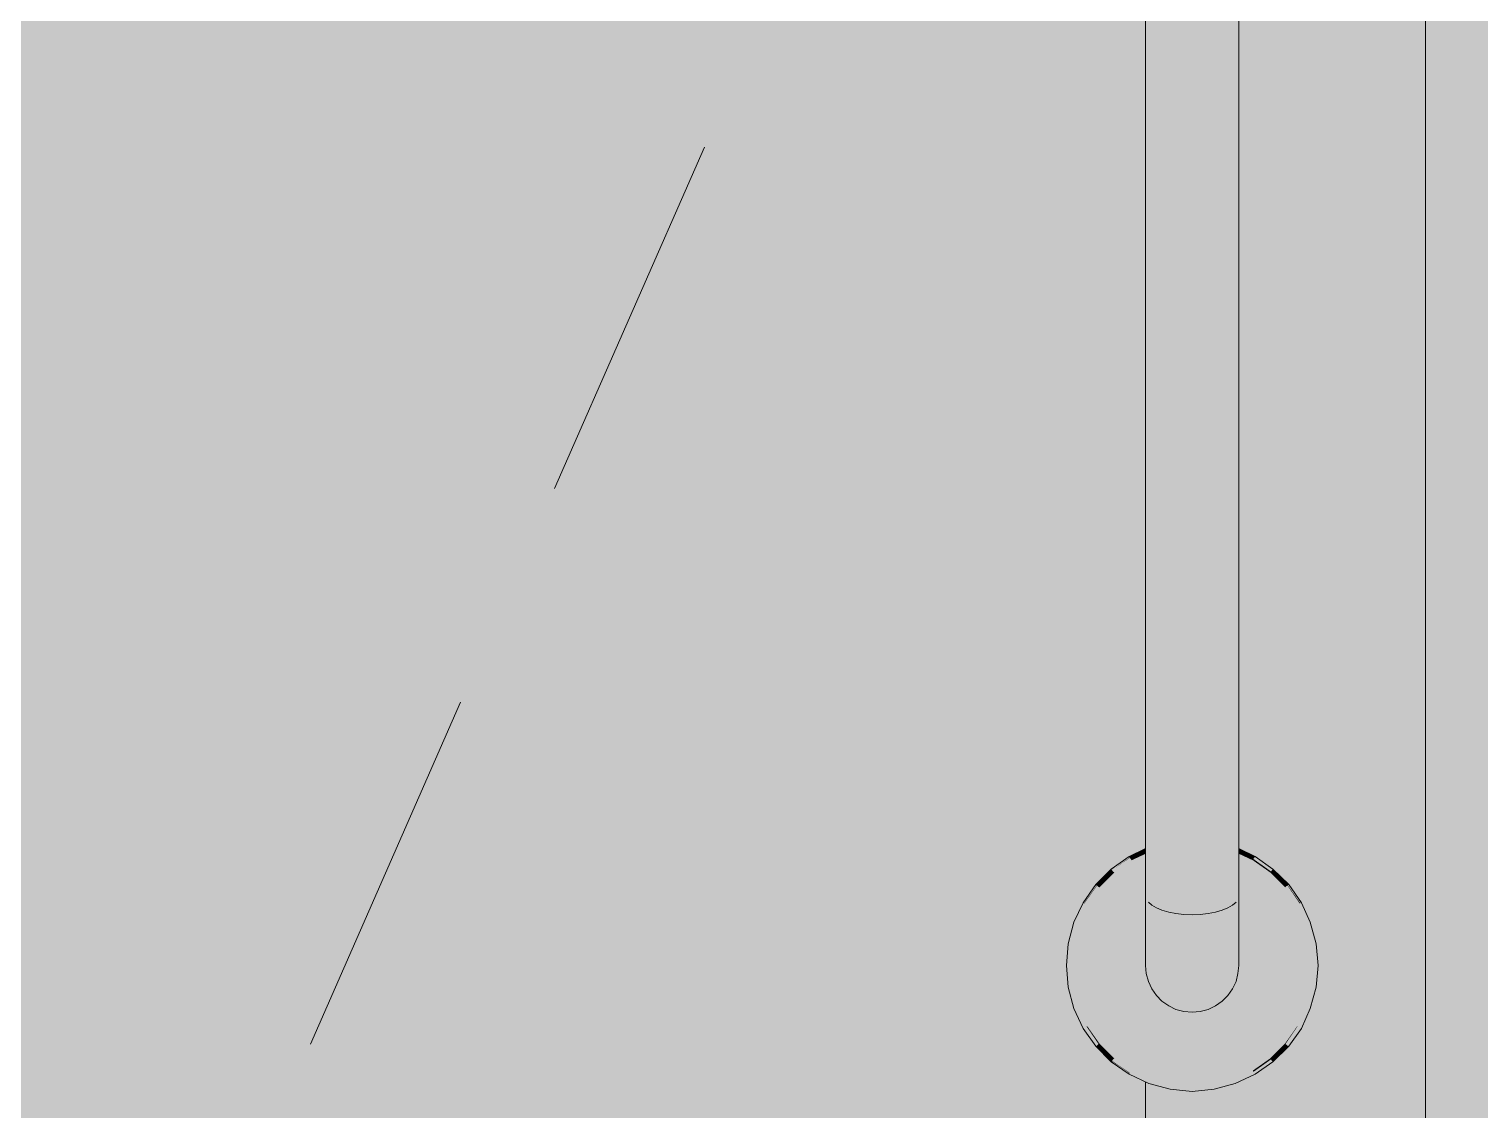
# Model space of a CAD drawing. Header units: millimetres. Extents: x 1499747 to 4230374, y -28481 to 441852.
# Drawn here: x 4066092.5 to 4066403.5, y 364647.4 to 364879.2 of the extents above; entities that cross this region are included whole.
import ezdxf

# ---------------------------------------------------------------- set-up
doc = ezdxf.new("R2010")
doc.units = ezdxf.units.MM
doc.header["$MEASUREMENT"] = 0
doc.layers.add('Чертеж и Рисунок', color=7, linetype='Continuous')

msp = doc.modelspace()

# ---------------------------------------------------------------- hatches: boundary and pattern name
at = {"layer": 'Чертеж и Рисунок', "linetype": 'Continuous', "lineweight": 0, "true_color": 0x2e2e2e}
for points in [[(4066331.99183, 366523.36038), (4066331.99183, 365003.45805), (4066332.69183, 365003.75806), (4066337.29184, 365004.95806), (4066341.99185, 365005.35806), (4066346.69185, 365004.95806), (4066351.19186, 365003.75806), (4066355.49187, 365001.75805), (4066359.29187, 364999.05805), (4066362.69188, 364995.75804), (4066365.39188, 364991.85804), (4066367.29188, 364987.65803), (4066368.59189, 364983.05802), (4066368.99189, 364978.35802), (4066368.59189, 364973.75801), (4066367.29188, 364969.158), (4066365.39188, 364964.858), (4066362.69188, 364961.05799), (4066359.29187, 364957.75798), (4066355.49187, 364955.05798), (4066351.99186, 364953.35798), (4066351.99186, 364703.4576), (4066355.49187, 364701.75759), (4066359.29187, 364699.05759), (4066362.69188, 364695.75758), (4066365.39188, 364691.85758), (4066367.29188, 364687.65757), (4066368.59189, 364683.05757), (4066368.99189, 364678.35756), (4066368.59189, 364673.75755), (4066367.29188, 364669.15754), (4066365.39188, 364664.85754), (4066362.69188, 364661.05753), (4066359.29187, 364657.75753), (4066355.49187, 364655.05752), (4066351.19186, 364653.05752), (4066346.69185, 364651.85752), (4066341.99185, 364651.35752), (4066337.29184, 364651.85752), (4066332.69183, 364653.05752), (4066331.99183, 364653.35752), (4066331.99183, 363888.35635), (4066391.99192, 363828.35626), (4066391.99192, 366583.36047)], [(4066391.99192, 366583.36047), (4066391.99192, 363828.35626), (4066451.99201, 363888.35635), (4066451.99201, 364653.35752), (4066451.19201, 364653.05752), (4066446.69201, 364651.85752), (4066441.992, 364651.35752), (4066437.29199, 364651.85752), (4066432.69198, 364653.05752), (4066428.49198, 364655.05752), (4066424.59197, 364657.75753), (4066421.29197, 364661.05753), (4066418.59196, 364664.85754), (4066416.59196, 364669.15754), (4066415.39196, 364673.75755), (4066414.99196, 364678.35756), (4066415.39196, 364683.05757), (4066416.59196, 364687.65757), (4066418.59196, 364691.85758), (4066421.29197, 364695.75758), (4066424.59197, 364699.05759), (4066428.49198, 364701.75759), (4066431.99198, 364703.4576), (4066431.99198, 364953.35798), (4066428.49198, 364955.05798), (4066424.59197, 364957.75798), (4066421.29197, 364961.05799), (4066418.59196, 364964.858), (4066416.59196, 364969.158), (4066415.39196, 364973.75801), (4066414.99196, 364978.35802), (4066415.39196, 364983.05802), (4066416.59196, 364987.65803), (4066418.59196, 364991.85804), (4066421.29197, 364995.75804), (4066424.59197, 364999.05805), (4066428.49198, 365001.75805), (4066432.69198, 365003.75806), (4066437.29199, 365004.95806), (4066441.992, 365005.35806), (4066446.69201, 365004.95806), (4066451.19201, 365003.75806), (4066451.99201, 365003.45805), (4066451.99201, 366523.36038)], [(4066336.99184, 364689.85758), (4066338.49184, 364689.45758), (4066338.49184, 364967.258), (4066336.99184, 364966.958)], [(4066340.19184, 364689.35757), (4066340.19184, 364967.458), (4066338.49184, 364967.258), (4066338.49184, 364689.45758)], [(4066341.99185, 364689.25757), (4066341.99185, 364967.558), (4066340.19184, 364967.458), (4066340.19184, 364689.35757)], [(4066343.69185, 364689.35757), (4066343.69185, 364967.458), (4066341.99185, 364967.558), (4066341.99185, 364689.25757)], [(4066345.39185, 364689.45758), (4066345.39185, 364967.258), (4066343.69185, 364967.458), (4066343.69185, 364689.35757)], [(4066346.99185, 364689.85758), (4066346.99185, 364966.958), (4066345.39185, 364967.258), (4066345.39185, 364689.45758)], [(4066332.09183, 364692.65758), (4066332.09183, 364964.15799), (4066331.99183, 364963.35799), (4066331.99183, 364693.35758)], [(4066332.59183, 364691.95758), (4066332.59183, 364964.858), (4066332.09183, 364964.15799), (4066332.09183, 364692.65758)], [(4066333.29183, 364691.35758), (4066333.29183, 364965.458), (4066332.59183, 364964.858), (4066332.59183, 364691.95758)], [(4066334.29183, 364690.75758), (4066334.29183, 364966.058), (4066333.29183, 364965.458), (4066333.29183, 364691.35758)], [(4066335.49184, 364690.25758), (4066335.49184, 364966.558), (4066334.29183, 364966.058), (4066334.29183, 364690.75758)], [(4066336.99184, 364689.85758), (4066336.99184, 364966.958), (4066335.49184, 364966.558), (4066335.49184, 364690.25758)], [(4066348.39186, 364690.25758), (4066348.39186, 364966.558), (4066346.99185, 364966.958), (4066346.99185, 364689.85758)], [(4066349.59186, 364690.75758), (4066349.59186, 364966.058), (4066348.39186, 364966.558), (4066348.39186, 364690.25758)], [(4066350.59186, 364691.35758), (4066350.59186, 364965.458), (4066349.59186, 364966.058), (4066349.59186, 364690.75758)], [(4066351.39186, 364691.95758), (4066351.39186, 364964.858), (4066350.59186, 364965.458), (4066350.59186, 364691.35758)], [(4066351.79186, 364692.65758), (4066351.79186, 364964.15799), (4066351.39186, 364964.858), (4066351.39186, 364691.95758)], [(4066351.99186, 364693.35758), (4066351.99186, 364963.35799), (4066351.79186, 364964.15799), (4066351.79186, 364692.65758)], [(4066328.49183, 364701.75759), (4066331.99183, 364703.3576), (4066331.99183, 364703.4576)], [(4066328.49183, 364701.75759), (4066328.49183, 364701.65759), (4066331.99183, 364703.2576), (4066331.99183, 364703.3576)], [(4066331.99183, 364703.2576), (4066328.49183, 364701.65759), (4066328.59183, 364701.55759), (4066331.99183, 364703.1576)], [(4066331.99183, 364703.1576), (4066328.59183, 364701.55759), (4066328.59183, 364701.45759), (4066331.99183, 364703.0576)], [(4066328.59183, 364701.45759), (4066328.69183, 364701.35759), (4066331.99183, 364702.8576), (4066331.99183, 364703.0576)], [(4066328.69183, 364701.35759), (4066328.79183, 364701.25759), (4066331.99183, 364702.6576), (4066331.99183, 364702.8576)], [(4066355.49187, 364701.75759), (4066351.99186, 364703.4576), (4066351.99186, 364703.3576)], [(4066355.39187, 364701.75759), (4066351.99186, 364703.3576), (4066351.99186, 364703.2576), (4066355.39187, 364701.65759)], [(4066355.49187, 364701.75759), (4066351.99186, 364703.3576), (4066355.39187, 364701.75759)], [(4066351.99186, 364703.2576), (4066351.99186, 364703.1576), (4066355.29187, 364701.55759), (4066355.39187, 364701.65759)], [(4066351.99186, 364703.1576), (4066351.99186, 364703.0576), (4066355.29187, 364701.45759), (4066355.29187, 364701.55759)], [(4066355.29187, 364701.45759), (4066351.99186, 364703.0576), (4066351.99186, 364702.8576), (4066355.19187, 364701.35759)], [(4066355.19187, 364701.35759), (4066351.99186, 364702.8576), (4066351.99186, 364702.6576), (4066355.09187, 364701.25759)], [(4066315.99181, 364678.35756), (4066316.39181, 364673.85755), (4066317.49181, 364669.55754), (4066319.49181, 364665.35754), (4066322.09182, 364661.65753), (4066325.29182, 364658.45753), (4066328.99183, 364655.85752), (4066333.09183, 364653.95752), (4066337.49184, 364652.75752), (4066341.99185, 364652.35752), (4066346.49185, 364652.75752), (4066350.89186, 364653.95752), (4066354.99187, 364655.85752), (4066358.69187, 364658.45753), (4066361.89188, 364661.65753), (4066364.49188, 364665.35754), (4066366.39188, 364669.55754), (4066367.59189, 364673.85755), (4066367.99189, 364678.35756), (4066367.59189, 364682.95757), (4066366.39188, 364687.25757), (4066364.49188, 364691.35758), (4066361.89188, 364695.15758), (4066358.69187, 364698.35759), (4066354.99187, 364700.95759), (4066351.99186, 364702.35759), (4066351.99186, 364678.35756), (4066351.79186, 364676.65756), (4066351.39186, 364674.95755), (4066350.59186, 364673.35755), (4066349.59186, 364671.95755), (4066348.39186, 364670.75755), (4066346.99185, 364669.75754), (4066345.39185, 364668.95754), (4066343.69185, 364668.55754), (4066341.99185, 364668.35754), (4066340.19184, 364668.55754), (4066338.49184, 364668.95754), (4066336.99184, 364669.75754), (4066335.49184, 364670.75755), (4066334.29183, 364671.95755), (4066333.29183, 364673.35755), (4066332.59183, 364674.95755), (4066332.09183, 364676.65756), (4066331.99183, 364678.35756), (4066331.99183, 364702.35759), (4066328.99183, 364700.95759), (4066325.29182, 364698.35759), (4066322.09182, 364695.15758), (4066319.49181, 364691.35758), (4066317.49181, 364687.25757), (4066316.39181, 364682.95757)], [(4066328.49183, 364701.75759), (4066324.59182, 364699.05759), (4066324.69182, 364699.05759)], [(4066328.49183, 364701.65759), (4066328.49183, 364701.75759), (4066324.69182, 364699.05759), (4066324.69182, 364698.95759)], [(4066328.49183, 364701.65759), (4066324.69182, 364698.95759), (4066324.79182, 364698.85759), (4066328.59183, 364701.55759)], [(4066328.59183, 364701.55759), (4066324.79182, 364698.85759), (4066328.59183, 364701.45759)], [(4066328.69183, 364701.35759), (4066328.59183, 364701.45759), (4066324.79182, 364698.85759), (4066324.89182, 364698.65759)], [(4066328.79183, 364701.25759), (4066328.69183, 364701.35759), (4066324.89182, 364698.65759), (4066324.99182, 364698.55759)], [(4066328.89183, 364701.05759), (4066328.79183, 364701.25759), (4066324.99182, 364698.55759), (4066325.09182, 364698.45759)], [(4066328.99183, 364700.95759), (4066328.89183, 364701.05759), (4066325.09182, 364698.45759), (4066325.29182, 364698.35759)], [(4066328.79183, 364701.25759), (4066328.89183, 364701.05759), (4066331.99183, 364702.45759), (4066331.99183, 364702.6576)], [(4066328.89183, 364701.05759), (4066328.99183, 364700.95759), (4066331.99183, 364702.35759), (4066331.99183, 364702.45759)], [(4066355.09187, 364701.25759), (4066351.99186, 364702.6576), (4066351.99186, 364702.45759), (4066355.09187, 364701.05759)], [(4066355.09187, 364701.05759), (4066351.99186, 364702.45759), (4066351.99186, 364702.35759), (4066354.99187, 364700.95759)], [(4066358.69187, 364698.35759), (4066358.79187, 364698.45759), (4066355.09187, 364701.05759), (4066354.99187, 364700.95759)], [(4066358.89187, 364698.55759), (4066358.99187, 364698.65759), (4066355.19187, 364701.35759), (4066355.09187, 364701.25759)], [(4066358.79187, 364698.45759), (4066358.89187, 364698.55759), (4066355.09187, 364701.25759), (4066355.09187, 364701.05759)], [(4066358.99187, 364698.65759), (4066359.09187, 364698.85759), (4066355.29187, 364701.45759), (4066355.19187, 364701.35759)], [(4066355.39187, 364701.65759), (4066355.29187, 364701.55759), (4066359.19187, 364698.85759), (4066359.19187, 364698.95759)], [(4066355.29187, 364701.55759), (4066355.29187, 364701.45759), (4066359.09187, 364698.85759), (4066359.19187, 364698.85759)], [(4066359.19187, 364698.95759), (4066359.29187, 364699.05759), (4066355.39187, 364701.75759), (4066355.39187, 364701.65759)], [(4066359.29187, 364699.05759), (4066355.49187, 364701.75759), (4066355.39187, 364701.75759)], [(4066324.69182, 364698.95759), (4066324.69182, 364699.05759), (4066321.29181, 364695.75758), (4066321.39181, 364695.65758)], [(4066324.69182, 364699.05759), (4066324.59182, 364699.05759), (4066321.29181, 364695.75758)], [(4066324.69182, 364698.95759), (4066321.39181, 364695.65758), (4066321.49181, 364695.55758), (4066324.79182, 364698.85759)], [(4066324.79182, 364698.85759), (4066321.49181, 364695.55758), (4066321.59181, 364695.55758)], [(4066324.89182, 364698.65759), (4066324.79182, 364698.85759), (4066321.59181, 364695.55758), (4066321.69182, 364695.45758)], [(4066324.99182, 364698.55759), (4066324.89182, 364698.65759), (4066321.69182, 364695.45758), (4066321.79182, 364695.35758)], [(4066325.09182, 364698.45759), (4066324.99182, 364698.55759), (4066321.79182, 364695.35758), (4066321.89182, 364695.25758)], [(4066325.29182, 364698.35759), (4066325.09182, 364698.45759), (4066321.89182, 364695.25758), (4066322.09182, 364695.15758)], [(4066361.89188, 364695.15758), (4066361.99188, 364695.25758), (4066358.79187, 364698.45759), (4066358.69187, 364698.35759)], [(4066361.99188, 364695.25758), (4066362.09188, 364695.35758), (4066358.89187, 364698.55759), (4066358.79187, 364698.45759)], [(4066362.09188, 364695.35758), (4066362.29188, 364695.45758), (4066358.99187, 364698.65759), (4066358.89187, 364698.55759)], [(4066362.29188, 364695.45758), (4066362.39188, 364695.55758), (4066359.09187, 364698.85759), (4066358.99187, 364698.65759)], [(4066359.19187, 364698.85759), (4066359.09187, 364698.85759), (4066362.39188, 364695.55758), (4066362.49188, 364695.55758)], [(4066362.59188, 364695.65758), (4066362.59188, 364695.75758), (4066359.29187, 364699.05759), (4066359.19187, 364698.95759)], [(4066359.19187, 364698.95759), (4066359.19187, 364698.85759), (4066362.49188, 364695.55758), (4066362.59188, 364695.65758)], [(4066362.59188, 364695.75758), (4066362.69188, 364695.75758), (4066359.29187, 364699.05759)], [(4066321.39181, 364695.65758), (4066321.29181, 364695.75758), (4066318.59181, 364691.85758), (4066318.69181, 364691.85758)], [(4066321.39181, 364695.65758), (4066318.69181, 364691.85758), (4066318.79181, 364691.75758), (4066321.49181, 364695.55758)], [(4066321.49181, 364695.55758), (4066318.79181, 364691.75758), (4066318.89181, 364691.75758), (4066321.59181, 364695.55758)], [(4066321.69182, 364695.45758), (4066321.59181, 364695.55758), (4066318.89181, 364691.75758), (4066318.99181, 364691.65758)], [(4066321.79182, 364695.35758), (4066321.69182, 364695.45758), (4066318.99181, 364691.65758), (4066319.19181, 364691.55758)], [(4066321.89182, 364695.25758), (4066321.79182, 364695.35758), (4066319.19181, 364691.55758), (4066319.29181, 364691.45758)], [(4066322.09182, 364695.15758), (4066321.89182, 364695.25758), (4066319.29181, 364691.45758), (4066319.49181, 364691.35758)], [(4066364.49188, 364691.35758), (4066364.59188, 364691.45758), (4066361.99188, 364695.25758), (4066361.89188, 364695.15758)], [(4066364.59188, 364691.45758), (4066364.79188, 364691.55758), (4066362.09188, 364695.35758), (4066361.99188, 364695.25758)], [(4066364.79188, 364691.55758), (4066364.89188, 364691.65758), (4066362.29188, 364695.45758), (4066362.09188, 364695.35758)], [(4066364.89188, 364691.65758), (4066364.99188, 364691.75758), (4066362.39188, 364695.55758), (4066362.29188, 364695.45758)], [(4066362.49188, 364695.55758), (4066362.39188, 364695.55758), (4066364.99188, 364691.75758), (4066365.19188, 364691.75758)], [(4066362.59188, 364695.65758), (4066362.49188, 364695.55758), (4066365.19188, 364691.75758), (4066365.19188, 364691.85758)], [(4066365.19188, 364691.85758), (4066365.29188, 364691.85758), (4066362.59188, 364695.75758), (4066362.59188, 364695.65758)], [(4066365.29188, 364691.85758), (4066365.39188, 364691.85758), (4066362.69188, 364695.75758), (4066362.59188, 364695.75758)], [(4066318.59181, 364691.85758), (4066316.59181, 364687.65757), (4066316.69181, 364687.65757)], [(4066318.69181, 364691.85758), (4066316.69181, 364687.55757), (4066316.79181, 364687.55757), (4066318.79181, 364691.75758)], [(4066318.69181, 364691.85758), (4066318.59181, 364691.85758), (4066316.69181, 364687.65757), (4066316.69181, 364687.55757)], [(4066318.79181, 364691.75758), (4066316.79181, 364687.55757), (4066316.89181, 364687.55757), (4066318.89181, 364691.75758)], [(4066318.99181, 364691.65758), (4066318.89181, 364691.75758), (4066316.89181, 364687.55757), (4066317.09181, 364687.45757)], [(4066319.19181, 364691.55758), (4066318.99181, 364691.65758), (4066317.09181, 364687.45757), (4066317.19181, 364687.45757)], [(4066319.29181, 364691.45758), (4066319.19181, 364691.55758), (4066317.19181, 364687.45757), (4066317.39181, 364687.35757)], [(4066319.49181, 364691.35758), (4066319.29181, 364691.45758), (4066317.39181, 364687.35757), (4066317.49181, 364687.25757)], [(4066332.09183, 364676.65756), (4066332.09183, 364692.65758), (4066331.99183, 364693.35758), (4066331.99183, 364678.35756)], [(4066332.59183, 364674.95755), (4066332.59183, 364691.95758), (4066332.09183, 364692.65758), (4066332.09183, 364676.65756)], [(4066333.29183, 364673.35755), (4066333.29183, 364691.35758), (4066332.59183, 364691.95758), (4066332.59183, 364674.95755)], [(4066334.29183, 364671.95755), (4066334.29183, 364690.75758), (4066333.29183, 364691.35758), (4066333.29183, 364673.35755)], [(4066335.49184, 364670.75755), (4066335.49184, 364690.25758), (4066334.29183, 364690.75758), (4066334.29183, 364671.95755)], [(4066349.59186, 364671.95755), (4066349.59186, 364690.75758), (4066348.39186, 364690.25758), (4066348.39186, 364670.75755)], [(4066350.59186, 364673.35755), (4066350.59186, 364691.35758), (4066349.59186, 364690.75758), (4066349.59186, 364671.95755)], [(4066351.39186, 364674.95755), (4066351.39186, 364691.95758), (4066350.59186, 364691.35758), (4066350.59186, 364673.35755)], [(4066351.79186, 364676.65756), (4066351.79186, 364692.65758), (4066351.39186, 364691.95758), (4066351.39186, 364674.95755)], [(4066351.99186, 364678.35756), (4066351.99186, 364693.35758), (4066351.79186, 364692.65758), (4066351.79186, 364676.65756)], [(4066366.39188, 364687.25757), (4066366.59188, 364687.35757), (4066364.59188, 364691.45758), (4066364.49188, 364691.35758)], [(4066366.59188, 364687.35757), (4066366.69188, 364687.45757), (4066364.79188, 364691.55758), (4066364.59188, 364691.45758)], [(4066366.69188, 364687.45757), (4066366.89188, 364687.45757), (4066364.89188, 364691.65758), (4066364.79188, 364691.55758)], [(4066366.89188, 364687.45757), (4066366.99188, 364687.55757), (4066364.99188, 364691.75758), (4066364.89188, 364691.65758)], [(4066365.19188, 364691.75758), (4066364.99188, 364691.75758), (4066366.99188, 364687.55757), (4066367.09188, 364687.55757)], [(4066365.19188, 364691.85758), (4066365.19188, 364691.75758), (4066367.09188, 364687.55757), (4066367.19188, 364687.55757)], [(4066367.19188, 364687.55757), (4066367.29188, 364687.65757), (4066365.29188, 364691.85758), (4066365.19188, 364691.85758)], [(4066367.29188, 364687.65757), (4066365.39188, 364691.85758), (4066365.29188, 364691.85758)], [(4066316.69181, 364687.55757), (4066316.69181, 364687.65757), (4066315.39181, 364683.05757), (4066315.49181, 364683.05757)], [(4066316.69181, 364687.65757), (4066316.59181, 364687.65757), (4066315.39181, 364683.05757)], [(4066316.69181, 364687.55757), (4066315.49181, 364683.05757), (4066315.59181, 364683.05757), (4066316.79181, 364687.55757)], [(4066316.79181, 364687.55757), (4066315.59181, 364683.05757), (4066315.69181, 364683.05757), (4066316.89181, 364687.55757)], [(4066317.09181, 364687.45757), (4066316.89181, 364687.55757), (4066315.69181, 364683.05757), (4066315.89181, 364682.95757)], [(4066317.19181, 364687.45757), (4066317.09181, 364687.45757), (4066315.89181, 364682.95757), (4066315.99181, 364682.95757)], [(4066317.39181, 364687.35757), (4066317.19181, 364687.45757), (4066315.99181, 364682.95757), (4066316.19181, 364682.95757)], [(4066317.49181, 364687.25757), (4066317.39181, 364687.35757), (4066316.19181, 364682.95757), (4066316.39181, 364682.95757)], [(4066336.99184, 364669.75754), (4066336.99184, 364689.85758), (4066335.49184, 364690.25758), (4066335.49184, 364670.75755)], [(4066336.99184, 364689.85758), (4066336.99184, 364669.75754), (4066338.49184, 364668.95754), (4066338.49184, 364689.45758)], [(4066340.19184, 364668.55754), (4066340.19184, 364689.35757), (4066338.49184, 364689.45758), (4066338.49184, 364668.95754)], [(4066341.99185, 364668.35754), (4066341.99185, 364689.25757), (4066340.19184, 364689.35757), (4066340.19184, 364668.55754)], [(4066343.69185, 364668.55754), (4066343.69185, 364689.35757), (4066341.99185, 364689.25757), (4066341.99185, 364668.35754)], [(4066345.39185, 364668.95754), (4066345.39185, 364689.45758), (4066343.69185, 364689.35757), (4066343.69185, 364668.55754)], [(4066346.99185, 364669.75754), (4066346.99185, 364689.85758), (4066345.39185, 364689.45758), (4066345.39185, 364668.95754)], [(4066348.39186, 364670.75755), (4066348.39186, 364690.25758), (4066346.99185, 364689.85758), (4066346.99185, 364669.75754)], [(4066367.59189, 364682.95757), (4066367.69189, 364682.95757), (4066366.59188, 364687.35757), (4066366.39188, 364687.25757)], [(4066367.69189, 364682.95757), (4066367.89189, 364682.95757), (4066366.69188, 364687.45757), (4066366.59188, 364687.35757)], [(4066367.89189, 364682.95757), (4066368.09189, 364682.95757), (4066366.89188, 364687.45757), (4066366.69188, 364687.45757)], [(4066368.09189, 364682.95757), (4066368.19189, 364683.05757), (4066366.99188, 364687.55757), (4066366.89188, 364687.45757)], [(4066367.09188, 364687.55757), (4066366.99188, 364687.55757), (4066368.19189, 364683.05757), (4066368.29189, 364683.05757)], [(4066367.19188, 364687.55757), (4066367.09188, 364687.55757), (4066368.29189, 364683.05757), (4066368.39189, 364683.05757)], [(4066368.39189, 364683.05757), (4066368.49189, 364683.05757), (4066367.29188, 364687.65757), (4066367.19188, 364687.55757)], [(4066368.49189, 364683.05757), (4066368.59189, 364683.05757), (4066367.29188, 364687.65757)], [(4066315.49181, 364683.05757), (4066315.39181, 364683.05757), (4066314.9918, 364678.35756), (4066315.09181, 364678.35756)], [(4066315.49181, 364683.05757), (4066315.09181, 364678.35756), (4066315.19181, 364678.35756), (4066315.59181, 364683.05757)], [(4066315.59181, 364683.05757), (4066315.19181, 364678.35756), (4066315.29181, 364678.35756), (4066315.69181, 364683.05757)], [(4066315.89181, 364682.95757), (4066315.69181, 364683.05757), (4066315.29181, 364678.35756), (4066315.49181, 364678.35756)], [(4066315.99181, 364682.95757), (4066315.89181, 364682.95757), (4066315.49181, 364678.35756), (4066315.59181, 364678.35756)], [(4066316.19181, 364682.95757), (4066315.99181, 364682.95757), (4066315.59181, 364678.35756), (4066315.79181, 364678.35756)], [(4066316.39181, 364682.95757), (4066316.19181, 364682.95757), (4066315.79181, 364678.35756), (4066315.99181, 364678.35756)], [(4066367.99189, 364678.35756), (4066368.09189, 364678.35756), (4066367.69189, 364682.95757), (4066367.59189, 364682.95757)], [(4066368.09189, 364678.35756), (4066368.29189, 364678.35756), (4066367.89189, 364682.95757), (4066367.69189, 364682.95757)], [(4066368.29189, 364678.35756), (4066368.49189, 364678.35756), (4066368.09189, 364682.95757), (4066367.89189, 364682.95757)], [(4066368.49189, 364678.35756), (4066368.59189, 364678.35756), (4066368.19189, 364683.05757), (4066368.09189, 364682.95757)], [(4066368.29189, 364683.05757), (4066368.19189, 364683.05757), (4066368.59189, 364678.35756), (4066368.69189, 364678.35756)], [(4066368.39189, 364683.05757), (4066368.29189, 364683.05757), (4066368.69189, 364678.35756), (4066368.79189, 364678.35756)], [(4066368.79189, 364678.35756), (4066368.89189, 364678.35756), (4066368.49189, 364683.05757), (4066368.39189, 364683.05757)], [(4066368.89189, 364678.35756), (4066368.99189, 364678.35756), (4066368.49189, 364683.05757)], [(4066368.49189, 364683.05757), (4066368.99189, 364678.35756), (4066368.59189, 364683.05757)], [(4066315.09181, 364678.35756), (4066314.9918, 364678.35756), (4066315.39181, 364673.75755), (4066315.49181, 364673.75755)], [(4066315.09181, 364678.35756), (4066315.49181, 364673.75755), (4066315.59181, 364673.75755), (4066315.19181, 364678.35756)], [(4066315.19181, 364678.35756), (4066315.59181, 364673.75755), (4066315.69181, 364673.75755), (4066315.29181, 364678.35756)], [(4066315.49181, 364678.35756), (4066315.29181, 364678.35756), (4066315.69181, 364673.75755), (4066315.89181, 364673.75755)], [(4066315.59181, 364678.35756), (4066315.49181, 364678.35756), (4066315.89181, 364673.75755), (4066315.99181, 364673.85755)], [(4066315.79181, 364678.35756), (4066315.59181, 364678.35756), (4066315.99181, 364673.85755), (4066316.19181, 364673.85755)], [(4066315.99181, 364678.35756), (4066315.79181, 364678.35756), (4066316.19181, 364673.85755), (4066316.39181, 364673.85755)], [(4066367.59189, 364673.85755), (4066367.69189, 364673.85755), (4066368.09189, 364678.35756), (4066367.99189, 364678.35756)], [(4066367.69189, 364673.85755), (4066367.89189, 364673.85755), (4066368.29189, 364678.35756), (4066368.09189, 364678.35756)], [(4066367.89189, 364673.85755), (4066368.09189, 364673.75755), (4066368.49189, 364678.35756), (4066368.29189, 364678.35756)], [(4066368.09189, 364673.75755), (4066368.19189, 364673.75755), (4066368.59189, 364678.35756), (4066368.49189, 364678.35756)], [(4066368.59189, 364678.35756), (4066368.19189, 364673.75755), (4066368.29189, 364673.75755), (4066368.69189, 364678.35756)], [(4066368.69189, 364678.35756), (4066368.29189, 364673.75755), (4066368.39189, 364673.75755), (4066368.79189, 364678.35756)], [(4066368.39189, 364673.75755), (4066368.49189, 364673.75755), (4066368.89189, 364678.35756), (4066368.79189, 364678.35756)], [(4066368.49189, 364673.75755), (4066368.99189, 364678.35756), (4066368.89189, 364678.35756)], [(4066368.49189, 364673.75755), (4066368.59189, 364673.75755), (4066368.99189, 364678.35756)], [(4066315.49181, 364673.75755), (4066315.39181, 364673.75755), (4066316.69181, 364669.15754), (4066316.69181, 364669.25754)], [(4066315.39181, 364673.75755), (4066316.59181, 364669.15754), (4066316.69181, 364669.15754)], [(4066315.49181, 364673.75755), (4066316.69181, 364669.25754), (4066316.79181, 364669.25754), (4066315.59181, 364673.75755)], [(4066315.59181, 364673.75755), (4066316.79181, 364669.25754), (4066316.89181, 364669.25754), (4066315.69181, 364673.75755)], [(4066315.89181, 364673.75755), (4066315.69181, 364673.75755), (4066316.89181, 364669.25754), (4066317.09181, 364669.35754)], [(4066315.99181, 364673.85755), (4066315.89181, 364673.75755), (4066317.09181, 364669.35754), (4066317.19181, 364669.35754)], [(4066316.19181, 364673.85755), (4066315.99181, 364673.85755), (4066317.19181, 364669.35754), (4066317.39181, 364669.45754)], [(4066316.39181, 364673.85755), (4066316.19181, 364673.85755), (4066317.39181, 364669.45754), (4066317.49181, 364669.55754)], [(4066366.39188, 364669.55754), (4066366.59188, 364669.45754), (4066367.69189, 364673.85755), (4066367.59189, 364673.85755)], [(4066366.59188, 364669.45754), (4066366.69188, 364669.35754), (4066367.89189, 364673.85755), (4066367.69189, 364673.85755)], [(4066366.69188, 364669.35754), (4066366.89188, 364669.35754), (4066368.09189, 364673.75755), (4066367.89189, 364673.85755)], [(4066366.89188, 364669.35754), (4066366.99188, 364669.25754), (4066368.19189, 364673.75755), (4066368.09189, 364673.75755)], [(4066368.19189, 364673.75755), (4066366.99188, 364669.25754), (4066367.09188, 364669.25754), (4066368.29189, 364673.75755)], [(4066368.29189, 364673.75755), (4066367.09188, 364669.25754), (4066367.19188, 364669.25754), (4066368.39189, 364673.75755)], [(4066367.19188, 364669.25754), (4066367.29188, 364669.15754), (4066368.49189, 364673.75755), (4066368.39189, 364673.75755)], [(4066367.29188, 364669.15754), (4066368.59189, 364673.75755), (4066368.49189, 364673.75755)], [(4066316.69181, 364669.15754), (4066316.59181, 364669.15754), (4066318.59181, 364664.85754), (4066318.59181, 364664.95754)], [(4066316.69181, 364669.25754), (4066318.69181, 364664.95754), (4066318.79181, 364665.05754), (4066316.79181, 364669.25754)], [(4066316.69181, 364669.25754), (4066316.69181, 364669.15754), (4066318.59181, 364664.95754), (4066318.69181, 364664.95754)], [(4066316.79181, 364669.25754), (4066318.79181, 364665.05754), (4066318.89181, 364665.05754), (4066316.89181, 364669.25754)], [(4066317.09181, 364669.35754), (4066316.89181, 364669.25754), (4066318.89181, 364665.05754), (4066318.99181, 364665.15754)], [(4066317.19181, 364669.35754), (4066317.09181, 364669.35754), (4066318.99181, 364665.15754), (4066319.19181, 364665.25754)], [(4066317.39181, 364669.45754), (4066317.19181, 364669.35754), (4066319.19181, 364665.25754), (4066319.29181, 364665.35754)], [(4066317.49181, 364669.55754), (4066317.39181, 364669.45754), (4066319.29181, 364665.35754), (4066319.49181, 364665.35754)], [(4066364.49188, 364665.35754), (4066364.59188, 364665.35754), (4066366.59188, 364669.45754), (4066366.39188, 364669.55754)], [(4066364.59188, 364665.35754), (4066364.79188, 364665.25754), (4066366.69188, 364669.35754), (4066366.59188, 364669.45754)], [(4066364.79188, 364665.25754), (4066364.89188, 364665.15754), (4066366.89188, 364669.35754), (4066366.69188, 364669.35754)], [(4066364.89188, 364665.15754), (4066364.99188, 364665.05754), (4066366.99188, 364669.25754), (4066366.89188, 364669.35754)], [(4066366.99188, 364669.25754), (4066364.99188, 364665.05754), (4066365.19188, 364665.05754), (4066367.09188, 364669.25754)], [(4066367.09188, 364669.25754), (4066365.19188, 364665.05754), (4066365.19188, 364664.95754), (4066367.19188, 364669.25754)], [(4066365.19188, 364664.95754), (4066365.29188, 364664.95754), (4066367.29188, 364669.15754), (4066367.19188, 364669.25754)], [(4066365.29188, 364664.95754), (4066365.29188, 364664.85754), (4066367.29188, 364669.15754)], [(4066365.29188, 364664.85754), (4066365.39188, 364664.85754), (4066367.29188, 364669.15754)], [(4066318.69181, 364664.95754), (4066318.59181, 364664.95754), (4066321.29181, 364661.05753), (4066321.39181, 364661.15753)], [(4066318.59181, 364664.95754), (4066318.59181, 364664.85754), (4066321.29181, 364661.05753)], [(4066318.69181, 364664.95754), (4066321.39181, 364661.15753), (4066321.49181, 364661.15753), (4066318.79181, 364665.05754)], [(4066318.79181, 364665.05754), (4066321.49181, 364661.15753), (4066321.59181, 364661.25753), (4066318.89181, 364665.05754)], [(4066318.99181, 364665.15754), (4066318.89181, 364665.05754), (4066321.59181, 364661.25753), (4066321.69182, 364661.35753)], [(4066319.19181, 364665.25754), (4066318.99181, 364665.15754), (4066321.69182, 364661.35753), (4066321.79182, 364661.45753)], [(4066319.29181, 364665.35754), (4066319.19181, 364665.25754), (4066321.79182, 364661.45753), (4066321.89182, 364661.55753)], [(4066319.49181, 364665.35754), (4066319.29181, 364665.35754), (4066321.89182, 364661.55753), (4066322.09182, 364661.65753)], [(4066361.89188, 364661.65753), (4066361.99188, 364661.55753), (4066364.59188, 364665.35754), (4066364.49188, 364665.35754)], [(4066361.99188, 364661.55753), (4066362.09188, 364661.45753), (4066364.79188, 364665.25754), (4066364.59188, 364665.35754)], [(4066362.09188, 364661.45753), (4066362.29188, 364661.35753), (4066364.89188, 364665.15754), (4066364.79188, 364665.25754)], [(4066362.29188, 364661.35753), (4066362.39188, 364661.25753), (4066364.99188, 364665.05754), (4066364.89188, 364665.15754)], [(4066364.99188, 364665.05754), (4066362.39188, 364661.25753), (4066362.49188, 364661.15753), (4066365.19188, 364665.05754)], [(4066365.19188, 364665.05754), (4066362.49188, 364661.15753), (4066362.59188, 364661.15753), (4066365.19188, 364664.95754)], [(4066362.59188, 364661.15753), (4066362.59188, 364661.05753), (4066365.29188, 364664.95754), (4066365.19188, 364664.95754)], [(4066362.59188, 364661.05753), (4066365.29188, 364664.85754), (4066365.29188, 364664.95754)], [(4066362.59188, 364661.05753), (4066362.69188, 364661.05753), (4066365.39188, 364664.85754), (4066365.29188, 364664.85754)], [(4066321.39181, 364661.15753), (4066321.29181, 364661.05753), (4066324.69182, 364657.75753), (4066324.69182, 364657.85753)], [(4066321.29181, 364661.05753), (4066324.59182, 364657.75753), (4066324.69182, 364657.75753)], [(4066321.39181, 364661.15753), (4066324.69182, 364657.85753), (4066324.79182, 364657.85753), (4066321.49181, 364661.15753)], [(4066321.49181, 364661.15753), (4066324.79182, 364657.85753), (4066324.79182, 364657.95753), (4066321.59181, 364661.25753)], [(4066321.69182, 364661.35753), (4066321.59181, 364661.25753), (4066324.79182, 364657.95753), (4066324.89182, 364658.05753)], [(4066321.79182, 364661.45753), (4066321.69182, 364661.35753), (4066324.89182, 364658.05753), (4066324.99182, 364658.25753)], [(4066321.89182, 364661.55753), (4066321.79182, 364661.45753), (4066324.99182, 364658.25753), (4066325.09182, 364658.35753)], [(4066322.09182, 364661.65753), (4066321.89182, 364661.55753), (4066325.09182, 364658.35753), (4066325.29182, 364658.45753)], [(4066358.69187, 364658.45753), (4066358.79187, 364658.35753), (4066361.99188, 364661.55753), (4066361.89188, 364661.65753)], [(4066358.79187, 364658.35753), (4066358.89187, 364658.25753), (4066362.09188, 364661.45753), (4066361.99188, 364661.55753)], [(4066358.89187, 364658.25753), (4066358.99187, 364658.05753), (4066362.29188, 364661.35753), (4066362.09188, 364661.45753)], [(4066358.99187, 364658.05753), (4066359.09187, 364657.95753), (4066362.39188, 364661.25753), (4066362.29188, 364661.35753)], [(4066362.39188, 364661.25753), (4066359.09187, 364657.95753), (4066359.19187, 364657.85753), (4066362.49188, 364661.15753)], [(4066362.49188, 364661.15753), (4066359.19187, 364657.85753), (4066362.59188, 364661.15753)], [(4066359.19187, 364657.85753), (4066359.29187, 364657.75753), (4066362.59188, 364661.05753), (4066362.59188, 364661.15753)], [(4066359.29187, 364657.75753), (4066362.69188, 364661.05753), (4066362.59188, 364661.05753)], [(4066324.69182, 364657.75753), (4066324.59182, 364657.75753), (4066328.49183, 364655.05752)], [(4066324.69182, 364657.85753), (4066328.49183, 364655.15752), (4066328.59183, 364655.25752), (4066324.79182, 364657.85753)], [(4066324.69182, 364657.85753), (4066324.69182, 364657.75753), (4066328.49183, 364655.05752), (4066328.49183, 364655.15752)], [(4066324.89182, 364658.05753), (4066324.79182, 364657.95753), (4066328.59183, 364655.35752), (4066328.69183, 364655.45752)], [(4066324.79182, 364657.85753), (4066328.59183, 364655.25752), (4066328.59183, 364655.35752), (4066324.79182, 364657.95753)], [(4066324.99182, 364658.25753), (4066324.89182, 364658.05753), (4066328.69183, 364655.45752), (4066328.79183, 364655.55752)], [(4066325.09182, 364658.35753), (4066324.99182, 364658.25753), (4066328.79183, 364655.55752), (4066328.89183, 364655.75752)], [(4066325.29182, 364658.45753), (4066325.09182, 364658.35753), (4066328.89183, 364655.75752), (4066328.99183, 364655.85752)], [(4066354.99187, 364655.85752), (4066355.09187, 364655.75752), (4066358.79187, 364658.35753), (4066358.69187, 364658.45753)], [(4066355.09187, 364655.75752), (4066355.09187, 364655.55752), (4066358.89187, 364658.25753), (4066358.79187, 364658.35753)], [(4066355.09187, 364655.55752), (4066355.19187, 364655.45752), (4066358.99187, 364658.05753), (4066358.89187, 364658.25753)], [(4066355.19187, 364655.45752), (4066355.29187, 364655.35752), (4066359.09187, 364657.95753), (4066358.99187, 364658.05753)], [(4066359.09187, 364657.95753), (4066355.29187, 364655.35752), (4066355.29187, 364655.25752), (4066359.19187, 364657.85753)], [(4066359.19187, 364657.85753), (4066355.29187, 364655.25752), (4066355.39187, 364655.15752)], [(4066355.39187, 364655.15752), (4066355.39187, 364655.05752), (4066359.29187, 364657.75753), (4066359.19187, 364657.85753)], [(4066355.39187, 364655.05752), (4066355.49187, 364655.05752), (4066359.29187, 364657.75753)], [(4066328.49183, 364655.15752), (4066332.79183, 364653.15752), (4066332.79183, 364653.25752), (4066328.59183, 364655.25752)], [(4066328.49183, 364655.15752), (4066328.49183, 364655.05752), (4066332.79183, 364653.05752), (4066332.79183, 364653.15752)], [(4066328.49183, 364655.05752), (4066332.69183, 364653.05752), (4066332.79183, 364653.05752)], [(4066328.69183, 364655.45752), (4066328.59183, 364655.35752), (4066332.89183, 364653.35752), (4066332.89183, 364653.45752)], [(4066328.59183, 364655.25752), (4066332.79183, 364653.25752), (4066332.89183, 364653.35752), (4066328.59183, 364655.35752)], [(4066328.79183, 364655.55752), (4066328.69183, 364655.45752), (4066332.89183, 364653.45752), (4066332.99183, 364653.65752)], [(4066328.89183, 364655.75752), (4066328.79183, 364655.55752), (4066332.99183, 364653.65752), (4066332.99183, 364653.75752)], [(4066328.99183, 364655.85752), (4066328.89183, 364655.75752), (4066332.99183, 364653.75752), (4066333.09183, 364653.95752)], [(4066332.79183, 364653.05752), (4066332.69183, 364653.05752), (4066337.29184, 364651.85752)], [(4066332.79183, 364653.25752), (4066337.29184, 364652.05752), (4066337.29184, 364652.15752), (4066332.89183, 364653.35752)], [(4066332.79183, 364653.15752), (4066337.29184, 364651.95752), (4066337.29184, 364652.05752), (4066332.79183, 364653.25752)], [(4066332.79183, 364653.15752), (4066332.79183, 364653.05752), (4066337.29184, 364651.85752), (4066337.29184, 364651.95752)], [(4066332.99183, 364653.65752), (4066332.89183, 364653.45752), (4066337.39184, 364652.25752), (4066337.39184, 364652.45752)], [(4066332.89183, 364653.45752), (4066332.89183, 364653.35752), (4066337.29184, 364652.15752), (4066337.39184, 364652.25752)], [(4066333.09183, 364653.95752), (4066332.99183, 364653.75752), (4066337.39184, 364652.65752), (4066337.49184, 364652.75752)], [(4066332.99183, 364653.75752), (4066332.99183, 364653.65752), (4066337.39184, 364652.45752), (4066337.39184, 364652.65752)], [(4066346.49185, 364652.75752), (4066346.49185, 364652.65752), (4066350.89186, 364653.75752), (4066350.89186, 364653.95752)], [(4066346.49185, 364652.65752), (4066346.49185, 364652.45752), (4066350.99186, 364653.65752), (4066350.89186, 364653.75752)], [(4066346.49185, 364652.45752), (4066346.59185, 364652.25752), (4066350.99186, 364653.45752), (4066350.99186, 364653.65752)], [(4066346.59185, 364652.25752), (4066346.59185, 364652.15752), (4066351.09186, 364653.35752), (4066350.99186, 364653.45752)], [(4066351.09186, 364653.35752), (4066346.59185, 364652.15752), (4066346.59185, 364652.05752), (4066351.09186, 364653.25752)], [(4066351.09186, 364653.25752), (4066346.59185, 364652.05752), (4066346.59185, 364651.95752), (4066351.19186, 364653.15752)], [(4066346.59185, 364651.95752), (4066346.59185, 364651.85752), (4066351.19186, 364653.05752), (4066351.19186, 364653.15752)], [(4066346.59185, 364651.85752), (4066346.69185, 364651.85752), (4066351.19186, 364653.05752)], [(4066350.89186, 364653.95752), (4066350.89186, 364653.75752), (4066355.09187, 364655.75752), (4066354.99187, 364655.85752)], [(4066350.89186, 364653.75752), (4066350.99186, 364653.65752), (4066355.09187, 364655.55752), (4066355.09187, 364655.75752)], [(4066350.99186, 364653.65752), (4066350.99186, 364653.45752), (4066355.19187, 364655.45752), (4066355.09187, 364655.55752)], [(4066350.99186, 364653.45752), (4066351.09186, 364653.35752), (4066355.29187, 364655.35752), (4066355.19187, 364655.45752)], [(4066355.29187, 364655.35752), (4066351.09186, 364653.35752), (4066351.09186, 364653.25752), (4066355.29187, 364655.25752)], [(4066355.29187, 364655.25752), (4066351.09186, 364653.25752), (4066351.19186, 364653.15752), (4066355.39187, 364655.15752)], [(4066351.19186, 364653.15752), (4066351.19186, 364653.05752), (4066355.39187, 364655.05752), (4066355.39187, 364655.15752)], [(4066351.19186, 364653.05752), (4066355.49187, 364655.05752), (4066355.39187, 364655.05752)], [(4066337.39184, 364652.25752), (4066337.29184, 364652.15752), (4066341.99185, 364651.75752), (4066341.99185, 364651.85752)], [(4066337.29184, 364652.15752), (4066337.29184, 364652.05752), (4066341.99185, 364651.65752), (4066341.99185, 364651.75752)], [(4066337.29184, 364652.05752), (4066337.29184, 364651.95752), (4066341.99185, 364651.55752), (4066341.99185, 364651.65752)], [(4066337.29184, 364651.95752), (4066337.29184, 364651.85752), (4066341.99185, 364651.45752), (4066341.99185, 364651.55752)], [(4066337.29184, 364651.85752), (4066341.99185, 364651.35752), (4066341.99185, 364651.45752)], [(4066337.49184, 364652.75752), (4066337.39184, 364652.65752), (4066341.99185, 364652.25752), (4066341.99185, 364652.35752)], [(4066337.39184, 364652.65752), (4066337.39184, 364652.45752), (4066341.99185, 364652.05752), (4066341.99185, 364652.25752)], [(4066337.39184, 364652.45752), (4066337.39184, 364652.25752), (4066341.99185, 364651.85752), (4066341.99185, 364652.05752)], [(4066341.99185, 364652.35752), (4066341.99185, 364652.25752), (4066346.49185, 364652.65752), (4066346.49185, 364652.75752)], [(4066341.99185, 364652.25752), (4066341.99185, 364652.05752), (4066346.49185, 364652.45752), (4066346.49185, 364652.65752)], [(4066341.99185, 364652.05752), (4066341.99185, 364651.85752), (4066346.59185, 364652.25752), (4066346.49185, 364652.45752)], [(4066341.99185, 364651.85752), (4066341.99185, 364651.75752), (4066346.59185, 364652.15752), (4066346.59185, 364652.25752)], [(4066341.99185, 364651.65752), (4066346.59185, 364652.05752), (4066346.59185, 364652.15752), (4066341.99185, 364651.75752)], [(4066341.99185, 364651.55752), (4066346.59185, 364651.95752), (4066346.59185, 364652.05752), (4066341.99185, 364651.65752)], [(4066341.99185, 364651.55752), (4066341.99185, 364651.45752), (4066346.59185, 364651.85752), (4066346.59185, 364651.95752)], [(4066341.99185, 364651.45752), (4066346.69185, 364651.85752), (4066346.59185, 364651.85752)], [(4066341.99185, 364651.45752), (4066341.99185, 364651.35752), (4066346.69185, 364651.85752)]]:
    msp.add_hatch(color=250, dxfattribs=at).paths.add_polyline_path(points)
at = {"layer": 'Чертеж и Рисунок', "linetype": 'Continuous', "lineweight": 0, "true_color": 0x84adf9}
msp.add_hatch(color=161, dxfattribs=at).paths.add_polyline_path([(4066331.99183, 366523.36038), (4065846.99109, 366523.36038), (4065846.99109, 363888.35635), (4066331.99183, 363888.35635), (4066331.99183, 364653.35752), (4066328.49183, 364655.05752), (4066324.59182, 364657.75753), (4066321.29181, 364661.05753), (4066318.59181, 364664.85754), (4066316.59181, 364669.15754), (4066315.39181, 364673.75755), (4066314.9918, 364678.35756), (4066315.39181, 364683.05757), (4066316.59181, 364687.65757), (4066318.59181, 364691.85758), (4066321.29181, 364695.75758), (4066324.59182, 364699.05759), (4066328.49183, 364701.75759), (4066331.99183, 364703.4576), (4066331.99183, 364953.35798), (4066328.49183, 364955.05798), (4066324.59182, 364957.75798), (4066321.29181, 364961.05799), (4066318.59181, 364964.858), (4066316.59181, 364969.158), (4066315.39181, 364973.75801), (4066314.9918, 364978.35802), (4066315.39181, 364983.05802), (4066316.59181, 364987.65803), (4066318.59181, 364991.85804), (4066321.29181, 364995.75804), (4066324.59182, 364999.05805), (4066328.49183, 365001.75805), (4066331.99183, 365003.45805)])

# ---------------------------------------------------------------- linework, layer by layer
at = {"layer": 'Чертеж и Рисунок', "color": 7, "linetype": 'Continuous', "lineweight": 5}
for points in [[(4066391.99192, 366583.36047), (4066391.99192, 363828.35626)], [(4066331.99183, 364693.35758), (4066331.99183, 364963.35799)], [(4066351.99186, 364693.35758), (4066351.99186, 364963.35799)], [(4066328.49183, 364701.75759), (4066331.99183, 364703.4576)], [(4066351.99186, 364703.4576), (4066355.49187, 364701.75759)], [(4066324.59182, 364699.05759), (4066328.49183, 364701.75759)], [(4066355.49187, 364701.75759), (4066359.29187, 364699.05759)], [(4066321.29181, 364695.75758), (4066324.59182, 364699.05759)], [(4066359.29187, 364699.05759), (4066362.69188, 364695.75758)], [(4066318.59181, 364691.85758), (4066321.29181, 364695.75758)], [(4066362.69188, 364695.75758), (4066365.39188, 364691.85758)], [(4066316.59181, 364687.65757), (4066318.59181, 364691.85758)], [(4066331.99183, 364678.35756), (4066331.99183, 364693.35758)], [(4066333.29183, 364691.35758), (4066332.59183, 364691.95758)], [(4066334.29183, 364690.75758), (4066333.29183, 364691.35758)], [(4066335.49184, 364690.25758), (4066334.29183, 364690.75758)], [(4066349.59186, 364690.75758), (4066348.39186, 364690.25758)], [(4066350.59186, 364691.35758), (4066349.59186, 364690.75758)], [(4066351.39186, 364691.95758), (4066350.59186, 364691.35758)], [(4066351.99186, 364678.35756), (4066351.99186, 364693.35758)], [(4066365.39188, 364691.85758), (4066367.29188, 364687.65757)], [(4066315.39181, 364683.05757), (4066316.59181, 364687.65757)], [(4066336.99184, 364689.85758), (4066335.49184, 364690.25758)], [(4066338.49184, 364689.55758), (4066336.99184, 364689.85758)], [(4066340.19184, 364689.35757), (4066338.49184, 364689.55758)], [(4066341.99185, 364689.25757), (4066340.19184, 364689.35757)], [(4066343.69185, 364689.35757), (4066341.99185, 364689.25757)], [(4066345.39185, 364689.55758), (4066343.69185, 364689.35757)], [(4066346.99185, 364689.85758), (4066345.39185, 364689.55758)], [(4066348.39186, 364690.25758), (4066346.99185, 364689.85758)], [(4066367.29188, 364687.65757), (4066368.59189, 364683.05757)], [(4066314.9918, 364678.35756), (4066315.39181, 364683.05757)], [(4066368.59189, 364683.05757), (4066368.99189, 364678.35756)], [(4066315.39181, 364673.75755), (4066314.9918, 364678.35756)], [(4066332.09183, 364676.65756), (4066331.99183, 364678.35756)], [(4066351.99186, 364678.35756), (4066351.79186, 364676.65756)], [(4066368.99189, 364678.35756), (4066368.59189, 364673.75755)], [(4066332.59183, 364674.95755), (4066332.09183, 364676.65756)], [(4066333.29183, 364673.35755), (4066332.59183, 364674.95755)], [(4066351.39186, 364674.95755), (4066350.59186, 364673.35755)], [(4066351.79186, 364676.65756), (4066351.39186, 364674.95755)], [(4066316.59181, 364669.15754), (4066315.39181, 364673.75755)], [(4066334.29183, 364671.95755), (4066333.29183, 364673.35755)], [(4066335.49184, 364670.75755), (4066334.29183, 364671.95755)], [(4066349.59186, 364671.95755), (4066348.39186, 364670.75755)], [(4066350.59186, 364673.35755), (4066349.59186, 364671.95755)], [(4066368.59189, 364673.75755), (4066367.29188, 364669.15754)], [(4066318.59181, 364664.85754), (4066316.59181, 364669.15754)], [(4066336.99184, 364669.75754), (4066335.49184, 364670.75755)], [(4066338.49184, 364668.95754), (4066336.99184, 364669.75754)], [(4066340.19184, 364668.55754), (4066338.49184, 364668.95754)], [(4066341.99185, 364668.35754), (4066340.19184, 364668.55754)], [(4066343.69185, 364668.55754), (4066341.99185, 364668.35754)], [(4066345.39185, 364668.95754), (4066343.69185, 364668.55754)], [(4066346.99185, 364669.75754), (4066345.39185, 364668.95754)], [(4066348.39186, 364670.75755), (4066346.99185, 364669.75754)], [(4066367.29188, 364669.15754), (4066365.39188, 364664.85754)], [(4066321.29181, 364661.05753), (4066318.59181, 364664.85754)], [(4066365.39188, 364664.85754), (4066362.69188, 364661.05753)], [(4066324.59182, 364657.75753), (4066321.29181, 364661.05753)], [(4066362.69188, 364661.05753), (4066359.29187, 364657.75753)], [(4066328.49183, 364655.05752), (4066324.59182, 364657.75753)], [(4066359.29187, 364657.75753), (4066355.49187, 364655.05752)], [(4066332.69183, 364653.05752), (4066328.49183, 364655.05752)], [(4066331.99183, 363888.35635), (4066331.99183, 364653.35752)], [(4066337.29184, 364651.85752), (4066332.69183, 364653.05752)], [(4066351.19186, 364653.05752), (4066346.69185, 364651.85752)], [(4066355.49187, 364655.05752), (4066351.19186, 364653.05752)], [(4066341.99185, 364651.35752), (4066337.29184, 364651.85752)], [(4066346.69185, 364651.85752), (4066341.99185, 364651.35752)]]:
    msp.add_lwpolyline(points, dxfattribs=at)
at = {"layer": 'Чертеж и Рисунок', "color": 23, "linetype": 'Continuous', "lineweight": 5, "true_color": 0xbf8080}
for points in [[(4066205.19164, 364780.65771), (4066237.39169, 364853.85783)], [(4066152.89156, 364661.55753), (4066185.09161, 364734.85764)]]:
    msp.add_lwpolyline(points, dxfattribs=at)

doc.saveas('drawing.dxf')
